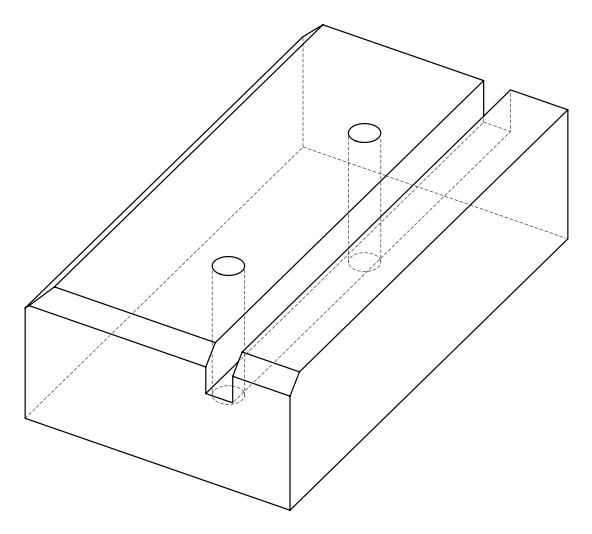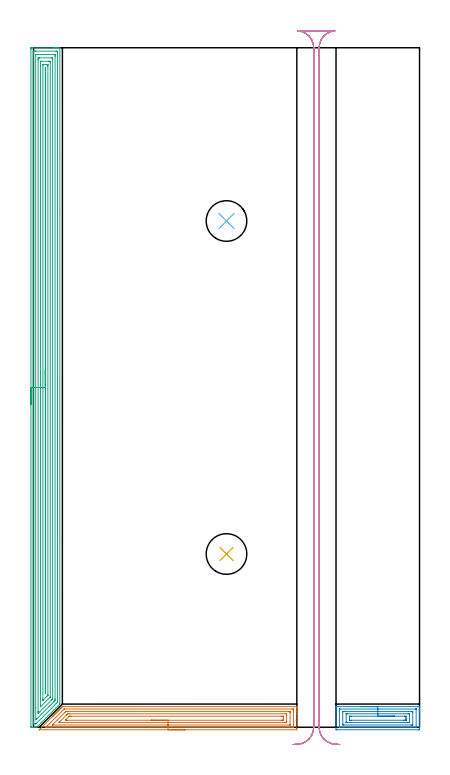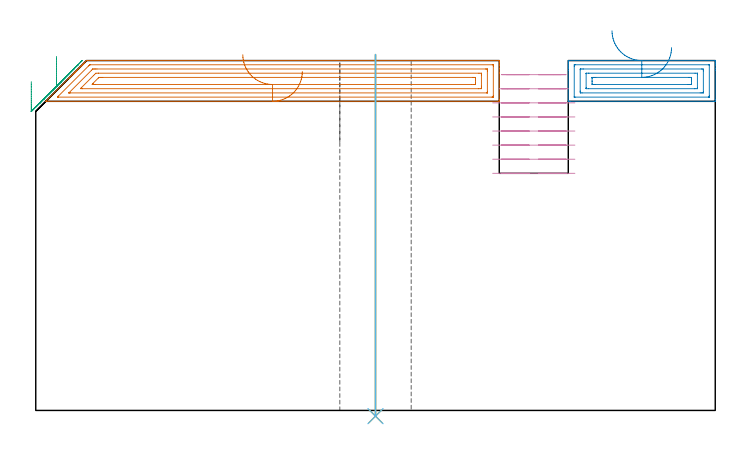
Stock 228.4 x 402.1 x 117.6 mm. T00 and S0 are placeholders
(PLAN: 6 operations, 2 tool changes, 46.1 min)
(1 AREA_MILL | FG_CHAMFER_SURFACE | UGT0205_001 | 6.13 min | 15237 mm3)
(2 AREA_MILL_1 | FG_CHAMFER_SURFACE_1 | UGT0205_001 | 2.27 min | 5290 mm3)
(3 AREA_MILL_2 | FG_CHAMFER_SURFACE_2 | UGT0205_001 | 22.38 min | 57632 mm3)
(4 MILL_RECTANGULAR_SLOT | SLOT_RECTANGULAR | UGT0201_094 | Follow Part, ap 5, ae 75% | 14.36 min | 352165 mm3)
(5 INDEXABLE_INSERT_DRILL_THROUGH_HOLE_FROM_SOLID | STEP1HOLE | NXT0302_019 | 0.49 min | 53149 mm3)
(6 INDEXABLE_INSERT_DRILL_THROUGH_HOLE_FROM_SOLID_1 | STEP1HOLE_1 | NXT0302_019 | 0.49 min | 53154 mm3)
(TOOL UGT0205_001 | Chamfer Mill 20 x 3 x 45 deg. | D20 FL50 Z2)
(TOOL UGT0201_094 | End mill 20 mm | D20 FL38 Z4)
(TOOL NXT0302_019 | Index. Insert Drill 24mm [880-D2400L25-05] | D24 PA176 FL120 Z2)
(OP 1 AREA_MILL)
G17 G21 G94 G90
T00 M6
G54
G17 G0 G90 X89.6 Y-1.5 S1061 M3
G43 Z127.6 H0
Z113.9
G94 G1 X89.562 Z113.028 F250.
X89.448 Z112.164
X89.259 Z111.312
X88.997 Z110.48
X88.663 Z109.674
X88.26 Z108.9
X87.792 Z108.164
X87.261 Z107.472
X86.671 Z106.829
X86.028 Z106.24
X85.336 Z105.708
X84.6 Z105.24
X83.826 Z104.837
X83.02 Z104.503
X82.188 Z104.241
X81.337 Z104.052
X80.472 Z103.938
X79.6 Z103.9
X3.523
X3.435 Y-1.495 Z103.904
X3.419 Y-1.492 Z103.905
X3.435 Y-1.464 Z103.934
X4.272 Y-0.627 Z104.772
X11.098 Y6.198 Z111.597
X11.141 Y6.242 Z111.639
X11.186 Y6.286 Z111.685
X11.395 Y6.495 Z111.894
X11.439 Y6.54 Z111.937
X11.484 Y6.584 Z111.983
X11.692 Y6.792 Z112.191
X11.736 Y6.837 Z112.234
X11.782 Y6.883 Z112.282
X11.988 Y7.089 Z112.488
X12.033 Y7.135 Z112.532
X12.08 Y7.181 Z112.58
X12.285 Y7.386 Z112.785
X12.331 Y7.432 Z112.829
X12.378 Y7.479 Z112.878
X12.582 Y7.682 Z113.081
X12.628 Y7.73 Z113.127
X12.676 Y7.777 Z113.176
X12.879 Y7.979 Z113.378
X12.926 Y8.027 Z113.424
X12.975 Y8.075 Z113.474
X13.175 Y8.276 Z113.675
X13.223 Y8.324 Z113.721
X13.273 Y8.373 Z113.772
X13.472 Y8.573 Z113.972
X13.52 Y8.622 Z114.019
X13.571 Y8.671 Z114.07
X13.769 Y8.869 Z114.268
X13.818 Y8.919 Z114.316
X13.869 Y8.969 Z114.368
X14.066 Y9.166 Z114.565
X14.115 Y9.217 Z114.614
X14.167 Y9.267 Z114.666
X14.363 Y9.463 Z114.862
X14.413 Y9.514 Z114.911
X14.465 Y9.566 Z114.964
X14.659 Y9.76 Z115.159
X14.71 Y9.812 Z115.208
X14.763 Y9.864 Z115.263
X14.956 Y10.057 Z115.456
X15.008 Y10.109 Z115.506
X15.061 Y10.162 Z115.561
X15.253 Y10.353 Z115.752
X15.305 Y10.406 Z115.803
X15.359 Y10.46 Z115.859
X15.55 Y10.65 Z116.049
X15.602 Y10.704 Z116.101
X15.657 Y10.758 Z116.157
X15.846 Y10.947 Z116.346
X15.9 Y11.001 Z116.398
X15.956 Y11.056 Z116.455
X16.143 Y11.244 Z116.643
X16.197 Y11.299 Z116.696
X16.254 Y11.354 Z116.753
X16.44 Y11.541 Z116.939
X16.495 Y11.596 Z116.993
X16.794 Y11.894 Z117.294
X17.09 Y12.191 Z117.589
X17.093 Y12.193 Z117.591
X17.103 Y12.194
X17.446 Y12.2 Z117.6
X155.616
X155.79 Y12.197 Z117.588
X155.793 Y12.137 Z117.529
X155.8 Y11.703 Z117.102
Y11.439 Z116.838
Y10.704 Z116.099
Y9.444 Z114.841
Y8.027 Z113.423
Y-0.896 Z104.501
X155.798 Y-1.161 Z104.237
X155.79 Y-1.492 Z103.906
X155.459 Y-1.499 Z103.899
X79.6 Y-1.5 Z103.9
Y-0.086 Z105.314
X7.609 Y-0.085 Z105.315
X7.527 Y-0.084 Z105.316
X7.363 Y-0.079 Z105.321
X7.284 Y-0.076 Z105.324
X7.307 Y-0.05 Z105.35
X7.349 Y-0.004 Z105.396
X7.477 Y0.127 Z105.527
X7.609 Y0.259 Z105.659
X17.75 Y10.4 Z115.8
X18.057 Y10.704 Z116.104
X18.116 Y10.758 Z116.158
X18.137 Y10.775 Z116.175
X18.178 Y10.779 Z116.179
X18.26 Y10.784 Z116.184
X18.34 Y10.785 Z116.185
X153.462
X153.626 Y10.783 Z116.183
X153.734 Y10.779 Z116.179
X153.791 Y10.775 Z116.175
X153.793 Y10.763 Z116.163
X153.796 Y10.704 Z116.104
X153.8 Y10.285 Z115.685
Y0.47 Z105.87
X153.796 Y-0.004 Z105.396
X153.794 Y-0.056 Z105.344
X153.791 Y-0.076 Z105.324
X153.707 Y-0.079 Z105.321
X153.544 Y-0.084 Z105.316
X153.462 Y-0.085 Z105.315
X153.38 Y-0.086 Z105.314
X79.6
Y1.328 Z106.728
X11.639 Y1.329 Z106.729
X11.242 Y1.33 Z106.73
X11.186 Y1.332 Z106.732
X11.163 Y1.335 Z106.735
X11.15 Y1.341 Z106.741
X11.159 Y1.355 Z106.755
X11.168 Y1.366 Z106.766
X11.186 Y1.387 Z106.787
X18.719 Y8.919 Z114.319
X18.977 Y9.176 Z114.576
X19.066 Y9.261 Z114.661
X19.139 Y9.328 Z114.728
X19.183 Y9.365 Z114.765
X19.235 Y9.366 Z114.766
X19.677 Y9.37 Z114.77
X20.129 Y9.371 Z114.771
X20.57
X151.139
X151.591 Y9.369 Z114.769
X151.742 Y9.367 Z114.767
X151.788 Y9.365 Z114.765
X151.793 Y9.266 Z114.666
X151.797 Y9.127 Z114.527
X151.799 Y8.919 Z114.319
X151.8 Y8.711 Z114.111
X151.799 Y1.781 Z107.181
X151.798 Y1.575 Z106.975
X151.79 Y1.365 Z106.765
X151.781 Y1.335 Z106.735
X151.76 Y1.333 Z106.733
X151.705 Y1.33 Z106.73
X151.591 Y1.329 Z106.729
X79.6 Y1.328 Z106.728
Y2.743 Z108.143
X15.657
X15.586 Y2.744 Z108.144
X15.017 Y2.756 Z108.156
X15.291 Y3.038 Z108.438
X15.443 Y3.193 Z108.593
X19.383 Y7.135 Z112.535
X19.756 Y7.506 Z112.906
X20.129 Y7.875 Z113.275
X20.208 Y7.948 Z113.348
X21.023 Y7.956 Z113.356
X21.094 Y7.957 Z113.357
X148.979
X149.742 Y7.951 Z113.351
X149.781
X149.79 Y7.912 Z113.312
X149.794 Y7.802 Z113.202
X149.798 Y7.581 Z112.981
X149.8 Y7.138 Z112.538
Y3.568 Z108.968
X149.798 Y3.121 Z108.521
X149.794 Y2.898 Z108.298
X149.79 Y2.788 Z108.188
X149.78 Y2.749 Z108.149
X149.728 Y2.748 Z108.148
X148.909 Y2.743 Z108.143
X148.839
X79.6
Y4.157 Z109.557
X20.129
X19.535 Y4.158 Z109.558
X19.235 Y4.16 Z109.56
X18.95 Y4.164 Z109.564
X19.166 Y4.458 Z109.858
X19.197 Y4.495 Z109.895
X19.235 Y4.536 Z109.936
X21.023 Y6.324 Z111.724
X21.193 Y6.483 Z111.883
X21.251 Y6.536 Z111.936
X21.32 Y6.538 Z111.938
X21.618 Y6.542 Z111.942
X21.918 Y6.543 Z111.943
X22.51
X146.819
X147.12 Y6.542 Z111.942
X147.717 Y6.539 Z111.939
X147.771 Y6.536 Z111.936
X147.79 Y6.527 Z111.927
X147.796 Y6.46 Z111.86
X147.798 Y6.242 Z111.642
X147.8 Y5.564 Z110.964
Y4.672 Z110.072
X147.799 Y4.458 Z109.858
X147.797 Y4.288 Z109.688
X147.793 Y4.204 Z109.604
X147.791 Y4.167 Z109.567
X147.722 Y4.164 Z109.564
X147.419 Y4.159 Z109.559
X147.12 Y4.158 Z109.558
X146.527 Y4.157 Z109.557
X79.6
X78.729 Z109.595
X77.864 Z109.709
X77.012 Z109.898
X76.18 Z110.16
X75.374 Z110.494
X74.6 Z110.897
X73.864 Z111.365
X73.172 Z111.896
X72.529 Z112.486
X71.94 Z113.129
X71.409 Z113.821
X70.94 Z114.557
X70.537 Z115.331
X70.203 Z116.137
X69.941 Z116.969
X69.752 Z117.82
X69.638 Z118.685
X69.6 Z119.557
G0 Z127.6
M5
M2
(OP 2 AREA_MILL_1)
G17 G21 G94 G90
T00 M6
G54
G17 G0 G90 X193.7 Y12.2 S1061 M3
G43 Z127.6 H0
G94 G1 X193.738 Z126.728 F250.
X193.852 Z125.863
X194.041 Z125.012
X194.303 Z124.18
X194.637 Z123.374
X195.04 Z122.6
X195.509 Z121.864
X196.04 Z121.172
X196.629 Z120.529
X197.272 Z119.939
X197.964 Z119.408
X198.7 Z118.94
X199.474 Z118.537
X200.28 Z118.203
X201.112 Z117.941
X201.964 Z117.752
X202.828 Z117.638
X203.7 Z117.6
X228.241
X228.39 Y12.197 Z117.588
X228.393 Y12.146 Z117.538
X228.4 Y11.771 Z117.17
Y11.339 Z116.738
Y10.704 Z116.099
Y9.494 Z114.891
Y8.919 Z114.313
X228.399 Y-0.896 Z104.501
X228.398 Y-1.496 Z103.901
X228.396 Y-1.497 Z103.9
X227.795 Y-1.5
X179.605
X179.313 Y-1.497 Z103.902
X179.01 Y-1.492 Z103.906
X179. Y-1.184 Z104.213
Y8.919 Z114.313
Y9.494 Z114.891
Y9.812 Z115.208
Y10.387 Z115.783
Y10.704 Z116.099
Y11.339 Z116.738
Y11.771 Z117.17
X179.007 Y12.146 Z117.538
X179.01 Y12.197 Z117.588
X179.159 Y12.2 Z117.6
X203.7
Y10.786 Z116.186
X226.092 Y10.785 Z116.185
X226.256 Y10.784 Z116.184
X226.364 Y10.781 Z116.181
X226.392 Y10.778 Z116.178
X226.395 Y10.775 Z116.175
X226.398 Y10.76 Z116.16
X226.399 Y10.704 Z116.104
X226.4 Y0.499 Z105.899
X226.396 Y-0.004 Z105.396
X226.394 Y-0.052 Z105.348
X226.391 Y-0.071 Z105.329
X226.336 Y-0.079 Z105.321
X226.174 Y-0.084 Z105.316
X226.092 Y-0.085 Z105.315
X181.308 Y-0.086 Z105.314
X181.144 Y-0.084 Z105.316
X181.036 Y-0.081 Z105.319
X181.008 Y-0.078 Z105.322
X181.005 Y-0.075 Z105.325
X181.002 Y-0.06 Z105.34
X181.001 Y-0.004 Z105.396
X181. Y10.201 Z115.601
X181.004 Y10.704 Z116.104
X181.006 Y10.752 Z116.152
X181.009 Y10.771 Z116.171
X181.064 Y10.779 Z116.179
X181.226 Y10.784 Z116.184
X181.308 Y10.785 Z116.185
X203.7 Y10.786 Z116.186
Y9.371 Z114.771
X223.774
X224.225 Y9.367 Z114.767
X224.367 Y9.365 Z114.765
X224.39 Y9.093 Z114.493
X224.397 Y8.919 Z114.319
X224.4 Y8.745 Z114.145
X224.399 Y1.607 Z107.007
X224.392 Y1.432 Z106.832
X224.385 Y1.335 Z106.735
X224.338 Y1.332 Z106.732
X224.225 Y1.33 Z106.73
X223.785 Y1.329 Z106.729
X223.333 Y1.328 Z106.728
X183.626 Y1.329 Z106.729
X183.175 Y1.333 Z106.733
X183.033 Y1.335 Z106.735
X183.01 Y1.606 Z107.006
X183.003 Y1.781 Z107.181
X183. Y1.955 Z107.355
X183.001 Y9.093 Z114.493
X183.008 Y9.268 Z114.668
X183.015 Y9.365 Z114.765
X183.062 Y9.368 Z114.768
X183.175 Y9.37 Z114.77
X183.615 Y9.371 Z114.771
X184.067 Y9.372 Z114.772
X203.7 Y9.371 Z114.771
Y7.957 Z113.357
X221.618
X222.374 Y7.952 Z113.352
X222.389 Y7.951 Z113.351
X222.393 Y7.932 Z113.332
X222.398 Y7.882 Z113.282
X222.399 Y7.781 Z113.181
X222.4 Y7.579 Z112.979
X222.399 Y2.927 Z108.327
X222.397 Y2.82 Z108.22
X222.392 Y2.768 Z108.168
X222.388 Y2.749 Z108.149
X222.366 Y2.747 Z108.147
X221.548 Y2.743 Z108.143
X221.479
X185.782
X185.026 Y2.748 Z108.148
X185.011 Y2.749 Z108.149
X185.007 Y2.768 Z108.168
X185.002 Y2.817 Z108.217
X185. Y2.918 Z108.318
Y3.121 Z108.521
X185.001 Y7.773 Z113.173
X185.003 Y7.88 Z113.28
X185.008 Y7.932 Z113.332
X185.012 Y7.951 Z113.351
X185.034 Y7.953 Z113.353
X185.852 Y7.957 Z113.357
X185.921
X203.7
Y6.543 Z111.943
X219.463
X219.763 Y6.542 Z111.942
X220.36 Y6.538 Z111.938
X220.379 Y6.536 Z111.936
X220.392 Y6.506 Z111.906
X220.396 Y6.242 Z111.642
X220.4 Y5.606 Z111.006
Y5.35 Z110.75
Y4.458 Z109.858
X220.399 Y4.299 Z109.699
X220.397 Y4.219 Z109.619
X220.394 Y4.18 Z109.58
X220.391 Y4.166 Z109.566
X220.364 Y4.164 Z109.564
X220.062 Y4.159 Z109.559
X219.763 Y4.158 Z109.558
X219.172 Y4.157 Z109.557
X187.937
X187.637 Y4.158 Z109.558
X187.04 Y4.162 Z109.562
X187.021 Y4.163 Z109.563
X187.008 Y4.194 Z109.594
X187.004 Y4.458 Z109.858
X187. Y5.094 Z110.494
Y5.35 Z110.75
Y6.242 Z111.642
X187.001 Y6.401 Z111.801
X187.003 Y6.481 Z111.881
X187.006 Y6.52 Z111.92
X187.009 Y6.534 Z111.934
X187.036 Y6.536 Z111.936
X187.338 Y6.541 Z111.941
X187.637 Y6.542 Z111.942
X188.228 Y6.543 Z111.943
X203.7
X204.572 Z111.981
X205.437 Z112.095
X206.288 Z112.284
X207.12 Z112.546
X207.926 Z112.88
X208.7 Z113.283
X209.436 Z113.752
X210.128 Z114.283
X210.771 Z114.872
X211.36 Z115.515
X211.892 Z116.207
X212.36 Z116.943
X212.763 Z117.717
X213.097 Z118.523
X213.359 Z119.355
X213.548 Z120.207
X213.662 Z121.072
X213.7 Z121.943
G0 Z127.6
M5
M2
(OP 3 AREA_MILL_2)
G17 G21 G94 G90
T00 M6
G54
G17 G0 G90 X-1.5 Y191. S1061 M3
G43 Z127.6 H0
Z110.5
G94 G1 Y191.038 Z109.628 F250.
Y191.152 Z108.764
Y191.341 Z107.912
Y191.603 Z107.08
Y191.937 Z106.274
Y192.34 Z105.5
Y192.808 Z104.764
Y193.34 Z104.072
Y193.929 Z103.429
Y194.572 Z102.84
Y195.264 Z102.309
Y196. Z101.84
Y196.774 Z101.437
Y197.58 Z101.103
Y198.412 Z100.841
Y199.264 Z100.652
Y200.128 Z100.538
Y201. Z100.5
Y401.054
X-1.499 Y401.392 Z100.501
X-1.493 Y401.94 Z100.504
X-1.492 Y401.992 Z100.506
X-0.948 Y402. Z101.049
X11.777 Z113.772
X12.382 Z114.376
X12.949 Z114.946
X13.271 Z115.267
X13.838 Z115.834
X14.159 Z116.154
X15.201 Z117.2
X15.563 Y401.992 Z117.554
X15.597 Y401.99 Z117.588
X15.6 Y401.838 Z117.6
Y13.997
X15.599 Y13.706 Z117.585
X15.505 Y13.605 Z117.505
X2.014 Y0.113 Z104.012
X1.912 Y0.013 Z103.91
X1.895 Y0.001 Z103.892
X1.718 Y0. Z103.717
X1.567 Z103.567
X0.584 Z102.583
X-0.059 Z101.937
X-1.269 Z100.728
X-1.491 Y0.002 Z100.505
X-1.5 Y0.439 Z100.5
Y201.
X-0.086 Z101.914
Y398.714
X-0.084 Y399.607 Z101.916
Y399.632
X-0.059 Y399.99 Z101.941
X0.441 Y399.998 Z102.441
X0.829 Y399.999 Z102.829
X1.327 Y400. Z103.327
X13.271 Y399.999 Z115.271
X13.771 Y399.997 Z115.771
X14.159 Y399.99 Z116.159
X14.184 Y399.607 Z116.184
X14.185 Y399.581 Z116.185
X14.186 Y398.714 Z116.186
Y15.782
X14.183 Y14.89 Z116.183
X14.182 Y14.867 Z116.182
X14.159 Y14.721 Z116.159
X13.359 Y13.908 Z115.359
X1.78 Y2.331 Z103.78
X1.718 Y2.27 Z103.718
X1.461 Y2.023 Z103.461
X1.213 Y2.008 Z103.213
X0.829 Y2.004 Z102.829
X0.329 Y2.003 Z102.329
X-0.059 Y2.01 Z101.941
X-0.084 Y2.393 Z101.916
X-0.085 Y2.419 Z101.915
X-0.086 Y3.286 Z101.914
Y201.
X1.328 Z103.328
X1.329 Y397.822 Z103.329
X1.33 Y397.92 Z103.33
X1.332 Y397.967 Z103.332
X1.334 Y397.984 Z103.334
X1.364 Y397.99 Z103.364
X1.542 Y397.998 Z103.542
X4.873 Y398. Z106.873
X12.382 Z114.382
X12.559 Y397.998 Z114.559
X12.677 Y397.995 Z114.677
X12.765 Y397.99 Z114.765
X12.767 Y397.952 Z114.767
X12.77 Y397.822 Z114.77
X12.771 Y397.431 Z114.771
X12.772 Y396.929 Z114.772
X12.771 Y16.675 Z114.771
X12.769 Y16.286 Z114.769
X12.764 Y15.782 Z114.764
X12.578 Y15.586 Z114.578
X12.382 Y15.383 Z114.382
X12.137 Y15.136 Z114.137
X11.891 Y14.89 Z113.891
X1.894 Y4.894 Z103.894
X1.718 Y4.72 Z103.718
X1.443 Y4.454 Z103.443
X1.335 Y4.353 Z103.335
X1.331 Y4.473 Z103.331
X1.329 Y4.569 Z103.329
X1.328 Y11.573 Z103.328
Y201.
X2.743 Z104.743
Y395.007
X2.744 Y395.144 Z104.744
X2.749 Y395.893 Z104.749
X2.756 Y395.99 Z104.756
X2.856 Y395.993 Z104.856
X3.069 Y395.997 Z105.069
X3.495 Y396. Z105.495
X3.532 Z105.532
X10.641 Z112.641
X11.044 Y395.997 Z113.044
X11.246 Y395.993 Z113.246
X11.341 Y395.99 Z113.341
X11.35 Y395.926 Z113.35
X11.356 Y395.281 Z113.356
X11.357 Y395.144 Z113.357
Y17.704
X11.356 Y17.567 Z113.356
X11.351 Y16.817 Z113.351
X11.219 Y16.675 Z113.219
X10.914 Y16.364 Z112.914
X10.605 Y16.053 Z112.605
X3.193 Y8.641 Z105.193
X3.05 Y8.501 Z105.05
X2.896 Y8.351 Z104.896
X2.755 Y8.216 Z104.755
X2.746 Y8.501 Z104.746
X2.745 Y8.641 Z104.745
X2.743 Y9.198 Z104.743
Y9.397
Y201.
X4.157 Z106.157
Y393.587
X4.16 Y393.815 Z106.16
X4.164 Y393.965 Z106.164
X4.17 Y393.991 Z106.17
X4.185 Y393.995 Z106.185
X4.224 Y393.998 Z106.224
X4.384 Y394. Z106.384
X4.634 Z106.634
X8.827 Z110.827
X9.078 Z111.078
X9.716 Y393.994 Z111.716
X9.922 Y393.99 Z111.922
X9.936 Y393.587 Z111.936
X9.941 Y393.359 Z111.941
X9.943 Y393.131 Z111.943
Y18.232
X9.94 Y18.004 Z111.94
X9.936 Y17.856 Z111.936
X9.88 Y17.79 Z111.88
X9.716 Y17.615 Z111.716
X9.693 Y17.591 Z111.693
X4.312 Y12.212 Z106.312
X4.243 Y12.154 Z106.243
X4.163 Y12.108 Z106.163
X4.159 Y12.212 Z106.159
X4.158 Y12.306 Z106.158
X4.157 Y12.44 Z106.157
Y201.
X5.571 Z107.571
X5.572 Y391.87 Z107.572
X5.573 Y391.944 Z107.573
X5.575 Y391.979 Z107.575
X5.577 Y391.99 Z107.577
X5.596 Y391.992 Z107.596
X5.738 Y391.998 Z107.738
X7.514 Y392. Z109.514
X7.939 Y391.999 Z109.939
X8.406 Y391.997 Z110.406
X8.508 Y391.99 Z110.508
X8.522 Y391.983 Z110.522
X8.524 Y391.95 Z110.524
X8.527 Y391.875 Z110.527
X8.528 Y391.573 Z110.528
X8.529 Y390.981 Z110.529
X8.528 Y19.353 Z110.528
X8.525 Y19.056 Z110.525
X8.522 Y18.909 Z110.522
X8.519 Y18.879 Z110.519
X8.503 Y18.858 Z110.503
X8.469 Y18.82 Z110.469
X8.112 Y18.46 Z110.112
X5.699 Y16.048 Z107.699
X5.638 Y15.991 Z107.638
X5.593 Y15.952 Z107.593
X5.578 Y15.941 Z107.578
X5.577 Y15.975 Z107.577
X5.573 Y16.129 Z107.573
X5.571 Y16.375 Z107.571
Y201.
X6.985 Z108.985
Y388.961
X6.987 Y389.788 Z108.987
X6.988 Y389.851 Z108.988
X6.992 Y389.917 Z108.992
X7.003 Y389.99 Z109.003
X7.05 Z109.05
X7.108 Y389.975 Z109.108
X7.112 Y389.853 Z109.112
X7.114 Y389.788 Z109.114
Y20.181
X7.113 Y20.115 Z109.113
X7.109 Y19.986 Z109.109
X7.106 Y19.915 Z109.106
X7.091 Y19.897 Z109.091
X7.05 Y19.856 Z109.05
X6.992 Y19.808 Z108.992
X6.985 Y20.245 Z108.985
Y201.
Y201.872 Z109.023
Y202.736 Z109.137
Y203.588 Z109.326
Y204.42 Z109.588
Y205.226 Z109.922
Y206. Z110.325
Y206.736 Z110.794
Y207.428 Z111.325
Y208.071 Z111.914
Y208.66 Z112.557
Y209.192 Z113.25
Y209.66 Z113.985
Y210.063 Z114.759
Y210.397 Z115.565
Y210.659 Z116.397
Y210.848 Z117.249
Y210.962 Z118.114
Y211. Z118.985
G0 Z127.6
M5
M2
(OP 4 MILL_RECTANGULAR_SLOT)
G17 G21 G94 G90
T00 M6
G54
G17 G0 G90 X176.616 Y-10.164 S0 M3
G43 Z127.6 H0
Z112.862
G94 G1 X174.015 Y-8.669 F250.
G2 X169. Y0. R10. F500.
G1 Y402.
G2 X178.226 Y411.97 R10.
G1 Y412.
X156.574
Y411.97
G2 X165.8 Y402. R10.
G1 Y0.
G2 X160.774 Y-8.675 R10.
G1 X158.171 Y-10.167 F250.
G0 X179.051 Y-10.44 Z108.125
G1 X176.174 Y-9.592
G2 X169. Y0. R10. F500.
G1 Y402.
G2 X178.226 Y411.97 R10.
G1 Y412.
X156.574
Y411.97
G2 X165.8 Y402. R10.
G1 Y0.
G2 X158.633 Y-9.59 R10.
G1 X155.756 Y-10.44 F250.
G0 X181.217 Y-10.202 Z103.387
G1 X178.226 Y-9.97
G2 X169. Y0. R10. F500.
G1 Y402.
G2 X178.226 Y411.97 R10.
G1 Y412.
X156.574
Y411.97
G2 X165.8 Y402. R10.
G1 Y0.
G2 X156.574 Y-9.97 R10.
G1 X153.583 Y-10.202 F250.
G0 X181.217 Z98.65
G1 X178.226 Y-9.97
G2 X169. Y0. R10. F500.
G1 Y402.
G2 X178.226 Y411.97 R10.
G1 Y412.
X156.574
Y411.97
G2 X165.8 Y402. R10.
G1 Y0.
G2 X156.574 Y-9.97 R10.
G1 X153.583 Y-10.202 F250.
G0 X181.217 Z93.912
G1 X178.226 Y-9.97
G2 X169. Y0. R10. F500.
G1 Y402.
G2 X178.226 Y411.97 R10.
G1 Y412.
X156.574
Y411.97
G2 X165.8 Y402. R10.
G1 Y0.
G2 X156.574 Y-9.97 R10.
G1 X153.583 Y-10.202 F250.
G0 X181.217 Z89.175
G1 X178.226 Y-9.97
G2 X169. Y0. R10. F500.
G1 Y402.
G2 X178.226 Y411.97 R10.
G1 Y412.
X156.574
Y411.97
G2 X165.8 Y402. R10.
G1 Y0.
G2 X156.574 Y-9.97 R10.
G1 X153.583 Y-10.202 F250.
G0 X181.217 Z84.437
G1 X178.226 Y-9.97
G2 X169. Y0. R10. F500.
G1 Y402.
G2 X178.226 Y411.97 R10.
G1 Y412.
X156.574
Y411.97
G2 X165.8 Y402. R10.
G1 Y0.
G2 X156.574 Y-9.97 R10.
G1 X153.583 Y-10.202 F250.
G0 X181.217 Z79.7
G1 X178.226 Y-9.97
G2 X169. Y0. R10. F500.
G1 Y402.
G2 X178.226 Y411.97 R10.
G1 Y412.
X156.574
Y411.97
G2 X165.8 Y402. R10.
G1 Y0.
G2 X156.574 Y-9.97 R10.
G1 X153.583 Y-10.202 F250.
G0 Z127.6
M5
M2
(OP 5 INDEXABLE_INSERT_DRILL_THROUGH_HOLE_FROM_SOLID)
G17 G21 G94 G90
T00 M6
G54
G17 G0 G90 X114.2 Y102.5 S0 M3
G43 Z127.6 H1
G94 G81 G98 Z-1.919 F250. R119.6
G80
M5
M2
(OP 6 INDEXABLE_INSERT_DRILL_THROUGH_HOLE_FROM_SOLID_1)
G17 G21 G94 G90
T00 M6
G54
G17 G0 G90 X114.2 Y299.5 S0 M3
G43 Z127.6 H1
G94 G81 G98 Z-1.919 F250. R119.6
G80
M5
M2
